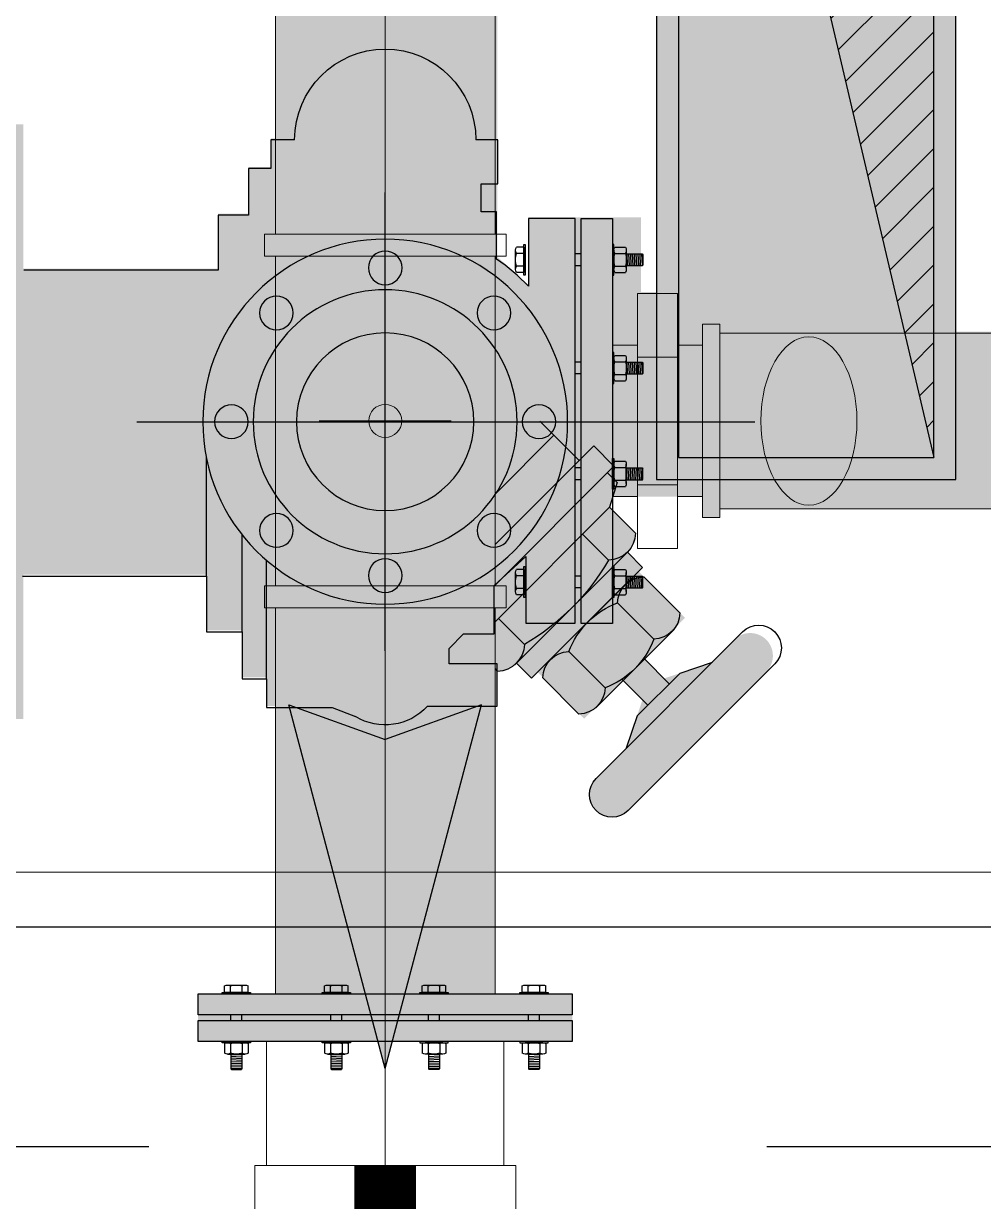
# Model space of a CAD drawing. Header units: metres. Extents: x 42 to 199, y -121 to 268.
# Drawn here: x 97.2825 to 97.4379, y 144.2423 to 144.4329 of the extents above; entities that cross this region are included whole.
import ezdxf
from ezdxf.lldxf.tags import DXFTag

# ---------------------------------------------------------------- set-up
doc = ezdxf.new("R2010")
doc.units = ezdxf.units.M
doc.header["$LTSCALE"] = 0.3
doc.linetypes.add('CENTERX2', pattern=[4, 2.5, -0.5, 0.5, -0.5])
doc.linetypes.add('HIDDEN2', pattern=[0.1875, 0.125, -0.0625])
doc.layers.get('0').update_dxf_attribs({"color": 8})
for name, color, linetype in [('A-ELEVATION 5', 8, 'Continuous'), ('BOLTS', 6, 'Continuous'), ('COND-DR', 1, 'Continuous'), ('ETA TANK PLEANTH', 9, 'HIDDEN2'), ('FPUMP', 1, 'Continuous'), ('SRA-PL-WS-DWS', 90, 'DWS_LINE'), ('VALVES', 31, 'Continuous')]:
    doc.layers.add(name, color=color, linetype=linetype)
for name, color, linetype, lineweight in [('AGI-PHE -DWS-RINGMOND', 151, 'Continuous', 0), ('DA HOUSE ARCH LAYOUT', 8, 'Continuous', 9), ('ETA-FIRE-FHR', 8, 'Continuous', 9), ('ETA-PL-FITTINGS', 140, 'Continuous', 0), ('FITTINGS', 5, 'Continuous', 5)]:
    doc.layers.add(name, color=color, linetype=linetype, lineweight=lineweight)
doc.styles.get("Standard").update_dxf_attribs({"font": 'arial.ttf'})
tags = doc.linetypes.add('DWS_LINE', pattern='A,0.5,-0.2,["DWS",Standard,S=0.1,R=0,X=-0.1,Y=-0.05],-0.3', length=1).pattern_tags.tags
tags[6] = DXFTag(74, 10)

# ---------------------------------------------------------------- blocks, each defined once
blk = doc.blocks.new('DA HOUSE ARCH LAYOUT')
at = {"color": 8}
blk.add_wipeout([(-11.75, 187.36995), (-11.75, 207.62996), (32.72481, 207.62995), (32.72434, 197.17), (20.94, 197.17), (20.94, 187.37)], dxfattribs=at).dxf.layer = 'A-ELEVATION 5'
blk = doc.blocks.new('*U190')
at = {"lineweight": -3}
blk.add_hatch(color=8, dxfattribs=at).paths.add_polyline_path([(0, 0), (117.5, -31.19), (106.31, 0), (117.5, 31.19)])
for p, q in [((0, 0), (117.5, 31.19)), ((117.5, 31.19), (106.31, 0)), ((0, 0), (117.5, -31.19)), ((117.5, -31.19), (106.31, 0))]:
    blk.add_line(p, q, dxfattribs=at)
blk = doc.blocks.new('W~100xS~U')
at = {"color": 8, "lineweight": 13, "ltscale": 75}
for p, q in [((-85, 50), (-85, -50)), ((-75, -50), (-75, 50)), ((75, -50), (75, 50)), ((85, 50), (85, -50)), ((0, -30), (0, 30)), ((-30, 0), (30, 0))]:
    blk.add_line(p, q, dxfattribs=at)
at = {"linetype": 'Continuous', "lineweight": 20, "ltscale": 75}
for p, q in [((75, 50), (-75, 50)), ((-75, -50), (75, -50))]:
    blk.add_line(p, q, dxfattribs=at)
for points in [[(-75, 50), (-75, 55), (-85, 55), (-85, 50)], [(75, 50), (75, 55), (85, 55), (85, 50)], [(-85, -50), (-85, -55), (-75, -55), (-75, -50)], [(85, -50), (85, -55), (75, -55), (75, -50)]]:
    blk.add_lwpolyline(points, dxfattribs=at)
at = {"linetype": 'Continuous', "lineweight": 20, "ltscale": 1000}
blk.add_circle((0, 0), 7.5, dxfattribs=at)
blk = doc.blocks.new('*U185')
at = {"color": 140, "linetype": 'Continuous', "lineweight": 20, "ltscale": 75}
for p, q in [((-414.34, 933.41), (-414.34, 994.21)), ((-295.54, 994.21), (-295.54, 933.41)), ((-414.34, 933.41), (-408.94, 933.41)), ((-300.94, 933.41), (-295.54, 933.41))]:
    blk.add_line(p, q, dxfattribs=at)
at = {"color": 8, "lineweight": 13, "ltscale": 75}
blk.add_line((-408.94, 933.41), (-300.94, 933.41), dxfattribs=at)
at = {"layer": 'BOLTS', "color": 4, "linetype": 'Continuous', "ltscale": 0.3}
for p, q in [((-425.18, 889.55), (-424.98, 889.75)), ((-425.18, 889.55), (-420.24, 889.55)), ((-425.18, 882.76), (-425.18, 889.55)), ((-425.18, 889.18), (-420.24, 889.39)), ((-425.18, 888.4), (-420.24, 888.62)), ((-425.18, 887.63), (-420.24, 887.84)), ((-425.18, 886.86), (-420.24, 887.07)), ((-425.18, 886.08), (-420.24, 886.3)), ((-425.18, 885.31), (-420.24, 885.52)), ((-425.18, 884.53), (-420.24, 884.74)), ((-424.98, 889.75), (-420.44, 889.75)), ((-420.24, 889.55), (-420.44, 889.75)), ((-420.24, 882.76), (-420.24, 889.55)), ((-379.65, 889.55), (-379.45, 889.75)), ((-379.65, 889.55), (-374.71, 889.55)), ((-379.65, 882.76), (-379.65, 889.55)), ((-379.65, 889.18), (-374.71, 889.39)), ((-379.65, 888.4), (-374.71, 888.62)), ((-379.65, 887.63), (-374.71, 887.84)), ((-379.65, 886.86), (-374.71, 887.07)), ((-379.65, 886.08), (-374.71, 886.3)), ((-379.65, 885.31), (-374.71, 885.52)), ((-379.65, 884.53), (-374.71, 884.74)), ((-379.45, 889.75), (-374.91, 889.75)), ((-374.71, 889.55), (-374.91, 889.75)), ((-374.71, 882.76), (-374.71, 889.55)), ((-335.17, 889.55), (-334.97, 889.75)), ((-330.23, 889.55), (-335.17, 889.55)), ((-335.17, 882.76), (-335.17, 889.55)), ((-330.23, 889.18), (-335.17, 889.39)), ((-330.23, 888.4), (-335.17, 888.62)), ((-330.23, 887.63), (-335.17, 887.84)), ((-330.23, 886.86), (-335.17, 887.07)), ((-330.23, 886.08), (-335.17, 886.3)), ((-330.23, 885.31), (-335.17, 885.52)), ((-330.23, 884.53), (-335.17, 884.74)), ((-330.43, 889.75), (-334.97, 889.75)), ((-330.23, 889.55), (-330.43, 889.75)), ((-330.23, 882.76), (-330.23, 889.55)), ((-289.64, 889.55), (-289.44, 889.75)), ((-284.7, 889.55), (-289.64, 889.55)), ((-289.64, 882.76), (-289.64, 889.55)), ((-284.7, 889.18), (-289.64, 889.39)), ((-284.7, 888.4), (-289.64, 888.62)), ((-284.7, 887.63), (-289.64, 887.84)), ((-284.7, 886.86), (-289.64, 887.07)), ((-284.7, 886.08), (-289.64, 886.3)), ((-284.7, 885.31), (-289.64, 885.52)), ((-284.7, 884.53), (-289.64, 884.74)), ((-284.9, 889.75), (-289.44, 889.75)), ((-284.7, 889.55), (-284.9, 889.75)), ((-284.7, 882.76), (-284.7, 889.55)), ((-425.18, 883.76), (-420.24, 883.97)), ((-425.18, 882.98), (-420.24, 883.19)), ((-379.65, 883.76), (-374.71, 883.97)), ((-379.65, 882.98), (-374.71, 883.19)), ((-330.23, 883.76), (-335.17, 883.97)), ((-330.23, 882.98), (-335.17, 883.19)), ((-284.7, 883.76), (-289.64, 883.97)), ((-284.7, 882.98), (-289.64, 883.19))]:
    blk.add_line(p, q, dxfattribs=at)
at = {"layer": 'BOLTS', "color": 4, "linetype": 'Continuous'}
for p, q in [((-426.72, 882.76), (-418.7, 882.76)), ((-381.19, 882.76), (-373.17, 882.76)), ((-328.69, 882.76), (-336.71, 882.76)), ((-283.16, 882.76), (-291.18, 882.76))]:
    blk.add_line(p, q, dxfattribs=at)
for centre, radius, start, end in [((-426.72, 879.96), 2.8, 61.4922, 118.5063), ((-422.71, 872.07), 10.69, 75.5217, 104.4768), ((-418.7, 879.96), 2.8, 61.4922, 118.5063), ((-381.19, 879.96), 2.8, 61.4922, 118.5063), ((-377.18, 872.07), 10.69, 75.5217, 104.4768), ((-373.17, 879.96), 2.8, 61.4922, 118.5063), ((-336.71, 879.96), 2.8, 61.4937, 118.5078), ((-332.7, 872.07), 10.69, 75.5232, 104.4782), ((-328.69, 879.96), 2.8, 61.4937, 118.5078), ((-291.18, 879.96), 2.8, 61.4937, 118.5078), ((-287.17, 872.07), 10.69, 75.5232, 104.4782), ((-283.16, 879.96), 2.8, 61.4937, 118.5078)]:
    blk.add_arc(centre, radius, start, end, dxfattribs=at)
at = {"color": 7, "lineweight": -3}
blk.add_wipeout([(-867.37, 268.53), (-867.37, 271.88), (-882.07, 271.88), (-882.07, 268.53), (-904.72, 268.53), (-909.89, 267.86), (-914.25, 267.03), (-918.54, 265.92), (-922.75, 264.54), (-926.87, 262.9), (-930.87, 261.01), (-934.75, 258.87), (-938.49, 256.49), (-942.07, 253.87), (-945.48, 251.04), (-948.71, 248), (-951.74, 244.77), (-954.56, 241.35), (-957.16, 237.76), (-959.53, 234.01), (-961.65, 230.13), (-963.53, 226.11), (-965.16, 221.99), (-966.52, 217.77), (-967.62, 213.48), (-968.44, 209.12), (-968.99, 204.73), (-969.12, 202.51), (-969.12, 88.74), (-968.99, 86.53), (-968.44, 82.13), (-967.62, 77.78), (-966.52, 73.48), (-965.16, 69.26), (-963.53, 65.14), (-961.65, 61.13), (-959.53, 57.24), (-957.16, 53.49), (-954.56, 49.9), (-951.74, 46.48), (-948.71, 43.25), (-945.48, 40.21), (-942.07, 37.38), (-938.49, 34.77), (-934.75, 32.39), (-930.87, 30.24), (-926.87, 28.35), (-922.75, 26.71), (-918.54, 25.34), (-914.25, 24.23), (-909.89, 23.39), (-905.5, 22.83), (-902.85, 22.66), (-882.07, 22.66), (-882.07, 18.15), (-867.37, 18.15), (-867.37, 21.77), (-656.98, 21.77), (-630.63, 40.14), (-604.78, 40.14), (-545.27, 10.28), (-519.74, 10.28), (-519.74, 75.97), (-431.05, 75.97), (-431.05, 50.94), (-417.12, 50.94), (-417.12, 29.72), (-406.98, 29.72), (-406.98, 16.69), (-396.2, 16.69), (-396.2, 15.54), (-396.05, 12.95), (-395.73, 10.38), (-395.25, 7.83), (-394.62, 5.32), (-393.82, 2.85), (-392.88, 0.43), (-391.78, -1.92), (-390.54, -4.19), (-389.16, -6.39), (-387.64, -8.49), (-386, -10.5), (-384.23, -12.39), (-382.34, -14.17), (-380.35, -15.83), (-378.26, -17.36), (-376.07, -18.76), (-374.94, -19.39), (-374.94, -79.35), (-401.98, -162.32), (-408.04, -160.76), (-425.57, -157.42), (-443.29, -155.18), (-461.11, -154.06), (-478.96, -154.06), (-496.78, -155.18), (-514.49, -157.42), (-532.03, -160.76), (-549.33, -165.2), (-566.31, -170.72), (-582.91, -177.29), (-599.06, -184.89), (-614.71, -193.5), (-629.79, -203.06), (-644.23, -213.56), (-657.99, -224.94), (-671, -237.16), (-683.22, -250.18), (-694.61, -263.93), (-705.1, -278.38), (-714.67, -293.45), (-723.27, -309.1), (-730.87, -325.26), (-737.44, -341.86), (-742.96, -358.84), (-747.4, -376.13), (-750.75, -393.67), (-752.99, -411.38), (-754.11, -429.2), (-754.11, -447.06), (-752.99, -464.88), (-750.75, -482.59), (-747.4, -500.13), (-742.96, -517.42), (-737.44, -534.4), (-730.87, -551), (-723.27, -567.16), (-714.67, -582.81), (-705.1, -597.88), (-694.61, -612.33), (-683.22, -626.08), (-671, -639.1), (-657.99, -651.32), (-644.23, -662.7), (-629.79, -673.2), (-614.71, -682.76), (-599.06, -691.36), (-582.91, -698.97), (-566.31, -705.54), (-549.33, -711.06), (-532.03, -715.5), (-514.49, -718.84), (-496.78, -721.08), (-478.96, -722.2), (-461.11, -722.2), (-443.29, -721.08), (-425.57, -718.84), (-408.04, -715.5), (-390.74, -711.06), (-373.76, -705.54), (-357.16, -698.97), (-341, -691.36), (-325.36, -682.76), (-310.28, -673.2), (-295.84, -662.7), (-282.08, -651.32), (-269.07, -639.1), (-256.84, -626.08), (-245.46, -612.33), (-234.97, -597.88), (-225.4, -582.81), (-216.8, -567.16), (-209.2, -551), (-202.62, -534.4), (-197.11, -517.42), (-192.67, -500.13), (-189.32, -482.59), (-187.08, -464.88), (-185.96, -447.06), (-185.96, -429.2), (-187.08, -411.38), (-189.32, -393.67), (-192.67, -376.13), (-197.11, -358.84), (-202.62, -341.86), (-209.2, -325.26), (-216.8, -309.1), (-225.4, -293.45), (-234.97, -278.38), (-245.46, -263.93), (-256.84, -250.18), (-269.07, -237.16), (-282.08, -224.94), (-295.84, -213.56), (-310.28, -203.06), (-325.36, -193.5), (-341, -184.89), (-357.16, -177.29), (-362.51, -175.17), (-334.94, -90.58), (-334.94, -19.39), (-334.05, -18.91), (-331.86, -17.53), (-329.76, -16.01), (-327.75, -14.36), (-325.86, -12.59), (-324.07, -10.71), (-322.41, -8.72), (-320.88, -6.63), (-319.49, -4.44), (-318.23, -2.17), (-317.12, 0.17), (-316.15, 2.58), (-315.34, 5.04), (-314.69, 7.55), (-314.2, 10.09), (-313.86, 12.67), (-313.69, 15.25), (-313.69, 16.69), (-303.71, 16.69), (-303.71, 36.71), (-311.28, 36.71), (-311.28, 49.56), (-304.22, 49.56), (-304.22, 70.99), (-300.08, 73.66), (-295.56, 77.47), (-292.03, 80.89), (-289.77, 83.33), (-289.77, 52.57), (-238.46, 52.57), (-238.46, 86.6), (-221.88, 86.6), (-221.88, 104.65), (-66.16, 104.65), (-66.16, 100.65), (-58.16, 100.65), (-58.16, 104.65), (-58.16, 110.22), (-46.84, 110.22), (-46.84, 86.6), (-28.65, 86.6), (-28.65, 110.22), (0, 110.22), (0, 179.08), (-28.65, 179.08), (-28.65, 202.69), (-46.84, 202.69), (-46.84, 179.08), (-58.16, 179.08), (-58.16, 184.65), (-58.16, 188.65), (-66.16, 188.65), (-66.16, 184.65), (-95.14, 184.65), (-95.14, 554.02), (-66.16, 554.02), (-66.16, 550.02), (-58.16, 550.02), (-58.16, 554.02), (-58.16, 559.59), (-46.84, 559.59), (-46.84, 535.98), (-28.65, 535.98), (-28.65, 559.59), (0, 559.59), (0, 628.45), (-28.65, 628.45), (-28.65, 652.07), (-46.84, 652.07), (-46.84, 628.45), (-58.16, 628.45), (-58.16, 634.02), (-58.16, 638.02), (-66.16, 638.02), (-66.16, 634.65), (-202.55, 634.65), (-202.55, 638.65), (-210.55, 638.65), (-210.55, 629.08), (-251.31, 629.08), (-252.79, 633.95), (-240.97, 645.77), (-240.91, 648.94), (-242.79, 652.69), (-244.68, 654.42), (-237.81, 661.29), (-239.64, 663.12), (-218.47, 684.29), (-237.01, 702.83), (-227.97, 711.87), (-205.94, 704.37), (-194.51, 692.94), (-194.3, 692.79), (-193.74, 692.46), (-193.16, 692.16), (-192.56, 691.9), (-191.95, 691.68), (-191.33, 691.5), (-190.7, 691.36), (-190.05, 691.26), (-189.41, 691.2), (-188.76, 691.18), (-188.11, 691.2), (-187.46, 691.26), (-186.82, 691.36), (-186.19, 691.5), (-185.57, 691.68), (-184.96, 691.9), (-184.36, 692.16), (-183.78, 692.46), (-183.22, 692.79), (-182.69, 693.15), (-182.17, 693.55), (-181.69, 693.98), (-181.23, 694.44), (-180.8, 694.92), (-180.4, 695.44), (-180.04, 695.97), (-179.7, 696.53), (-179.41, 697.11), (-179.15, 697.71), (-178.93, 698.32), (-178.75, 698.94), (-178.61, 699.57), (-178.51, 700.22), (-178.45, 700.86), (-178.43, 701.51), (-178.45, 702.16), (-178.51, 702.81), (-178.61, 703.45), (-178.75, 704.08), (-178.93, 704.7), (-179.15, 705.31), (-179.41, 705.91), (-179.7, 706.49), (-180.04, 707.05), (-180.77, 708.12), (-244.12, 771.48), (-244.58, 771.94), (-245.07, 772.37), (-245.58, 772.77), (-246.12, 773.13), (-246.68, 773.46), (-247.26, 773.76), (-247.85, 774.02), (-248.46, 774.24), (-249.09, 774.42), (-249.72, 774.56), (-250.36, 774.66), (-251.01, 774.72), (-251.66, 774.74), (-252.31, 774.72), (-252.95, 774.66), (-253.59, 774.56), (-254.23, 774.42), (-254.85, 774.24), (-255.46, 774.02), (-256.06, 773.76), (-256.63, 773.46), (-257.19, 773.13), (-257.73, 772.77), (-258.24, 772.37), (-258.73, 771.94), (-259.19, 771.48), (-259.62, 770.99), (-260.02, 770.48), (-260.38, 769.94), (-260.71, 769.39), (-261.01, 768.81), (-261.26, 768.21), (-261.48, 767.6), (-261.66, 766.98), (-261.81, 766.34), (-261.91, 765.7), (-261.97, 765.06), (-261.99, 764.41), (-261.97, 763.76), (-261.91, 763.11), (-261.81, 762.47), (-261.66, 761.84), (-261.48, 761.22), (-261.26, 760.61), (-261.01, 760.01), (-260.71, 759.43), (-260.38, 758.87), (-259.65, 757.8), (-245.21, 743.36), (-237.78, 721.53), (-246.74, 712.57), (-264.34, 730.16), (-285.65, 708.85), (-288.3, 711.5), (-294.99, 704.81), (-294.99, 704.81), (-297.47, 706.77), (-300.25, 708.09), (-303.91, 708.35), (-303.91, 723.83), (-304.94, 723.83), (-304.94, 855.34), (-269.76, 855.34), (-269.76, 877.04), (-440.12, 877.04), (-440.12, 855.34), (-404.94, 855.34), (-404.94, 724.35), (-409.05, 724.35), (-409.05, 711.39), (-420.12, 711.39), (-420.12, 689.97), (-436.36, 689.97), (-436.36, 664.66), (-519.74, 664.66), (-519.74, 730.34), (-545.27, 730.34), (-604.78, 700.48), (-632.37, 700.48), (-656.98, 717.63), (-867.37, 717.63), (-867.37, 721.26), (-882.07, 721.26), (-882.07, 717.9), (-903.95, 717.9), (-905.5, 717.8), (-909.89, 717.24), (-914.25, 716.4), (-918.54, 715.29), (-922.75, 713.91), (-926.87, 712.28), (-930.87, 710.38), (-934.75, 708.24), (-938.49, 705.86), (-942.07, 703.25), (-945.48, 700.42), (-948.71, 697.38), (-951.74, 694.14), (-954.56, 690.72), (-957.16, 687.13), (-959.53, 683.39), (-961.65, 679.5), (-963.53, 675.49), (-965.16, 671.36), (-966.52, 667.15), (-967.62, 662.85), (-968.44, 658.5), (-968.99, 654.1), (-969.12, 651.89), (-969.12, 538.11), (-968.99, 535.9), (-968.44, 531.5), (-967.62, 527.15), (-966.52, 522.85), (-965.16, 518.64), (-963.53, 514.51), (-961.65, 510.5), (-959.53, 506.61), (-957.16, 502.87), (-954.56, 499.28), (-951.74, 495.86), (-948.71, 492.62), (-945.48, 489.58), (-942.07, 486.75), (-938.49, 484.14), (-934.75, 481.76), (-930.87, 479.62), (-926.87, 477.72), (-922.75, 476.09), (-918.54, 474.71), (-914.25, 473.6), (-909.89, 472.76), (-905.5, 472.2), (-903.13, 472.05), (-882.07, 472.05), (-882.07, 467.52), (-867.37, 467.52), (-867.37, 471.15), (-656.98, 471.15), (-630.63, 489.52), (-604.78, 489.52), (-545.27, 459.66), (-519.74, 459.66), (-519.74, 525.34), (-431.05, 525.34), (-431.05, 500.32), (-417.12, 500.32), (-417.12, 479.1), (-406.98, 479.1), (-406.98, 466.07), (-303.91, 466.07), (-303.91, 519.95), (-289.77, 532.7), (-289.77, 501.95), (-238.46, 501.95), (-238.46, 535.98), (-231.36, 535.98), (-231.36, 309.35), (-244.35, 322.34), (-244.81, 322.8), (-245.3, 323.23), (-245.81, 323.62), (-246.35, 323.99), (-246.91, 324.32), (-247.49, 324.61), (-248.08, 324.87), (-248.69, 325.09), (-249.32, 325.27), (-249.95, 325.41), (-250.59, 325.52), (-251.24, 325.58), (-251.89, 325.6), (-252.54, 325.58), (-253.18, 325.52), (-253.82, 325.41), (-254.46, 325.27), (-255.08, 325.09), (-255.69, 324.87), (-256.29, 324.61), (-256.86, 324.32), (-257.42, 323.99), (-257.96, 323.62), (-258.47, 323.23), (-258.96, 322.8), (-259.42, 322.34), (-259.85, 321.85), (-260.25, 321.34), (-260.61, 320.8), (-260.94, 320.24), (-261.24, 319.66), (-261.49, 319.07), (-261.71, 318.46), (-261.89, 317.83), (-262.04, 317.2), (-262.14, 316.56), (-262.2, 315.91), (-262.22, 315.26), (-262.2, 314.62), (-262.14, 313.97), (-262.04, 313.33), (-261.89, 312.69), (-261.71, 312.07), (-261.49, 311.46), (-261.24, 310.87), (-260.94, 310.29), (-260.61, 309.73), (-260.25, 309.19), (-259.85, 308.68), (-259.42, 308.19), (-258.96, 307.73), (-245.21, 293.98), (-240.18, 279.22), (-235.31, 274.35), (-246.61, 263.06), (-264.34, 280.79), (-285.65, 259.48), (-288.3, 262.13), (-294.99, 255.44), (-294.99, 255.44), (-297.47, 257.39), (-300.25, 258.72), (-303.91, 258.98), (-303.91, 466.07), (-404.94, 466.07), (-404.94, 274.98), (-409.05, 274.98), (-409.05, 262.02), (-420.12, 262.02), (-420.12, 240.6), (-436.36, 240.6), (-436.36, 215.28), (-519.74, 215.28), (-519.74, 280.97), (-545.27, 280.97), (-604.78, 251.11), (-632.37, 251.11), (-656.98, 268.26), (-867.37, 268.26)], dxfattribs=at)
at = {"lineweight": -3}
blk.add_hatch(color=256, dxfattribs=at).paths.add_polyline_path([(-867.37, 271.88), (-882.07, 271.88), (-882.07, 268.53), (-904.72, 268.53), (-909.89, 267.86), (-914.25, 267.03), (-918.54, 265.92), (-922.75, 264.54), (-926.87, 262.9), (-930.87, 261.01), (-934.75, 258.87), (-938.49, 256.49), (-942.07, 253.87), (-945.48, 251.04), (-948.71, 248), (-951.74, 244.77), (-954.56, 241.35), (-957.16, 237.76), (-959.53, 234.01), (-961.65, 230.13), (-963.53, 226.11), (-965.16, 221.99), (-966.52, 217.77), (-967.62, 213.48), (-968.44, 209.12), (-968.99, 204.73), (-969.12, 202.51), (-969.12, 88.74), (-968.99, 86.53), (-968.44, 82.13), (-967.62, 77.78), (-966.52, 73.48), (-965.16, 69.26), (-963.53, 65.14), (-961.65, 61.13), (-959.53, 57.24), (-957.16, 53.49), (-954.56, 49.9), (-951.74, 46.48), (-948.71, 43.25), (-945.48, 40.21), (-942.07, 37.38), (-938.49, 34.77), (-934.75, 32.39), (-930.87, 30.24), (-926.87, 28.35), (-922.75, 26.71), (-918.54, 25.34), (-914.25, 24.23), (-909.89, 23.39), (-905.5, 22.83), (-902.85, 22.66), (-882.07, 22.66), (-882.07, 18.15), (-867.37, 18.15), (-867.37, 21.77), (-656.98, 21.77), (-630.63, 40.14), (-604.78, 40.14), (-545.27, 10.28), (-519.74, 10.28), (-519.74, 75.97), (-431.05, 75.97), (-431.05, 50.94), (-417.12, 50.94), (-417.12, 29.72), (-406.98, 29.72), (-406.98, 16.69), (-396.2, 16.69), (-396.2, 15.54), (-396.05, 12.95), (-395.73, 10.38), (-395.25, 7.83), (-394.62, 5.32), (-393.82, 2.85), (-392.88, 0.43), (-391.78, -1.92), (-390.54, -4.19), (-389.16, -6.39), (-387.64, -8.49), (-386, -10.5), (-384.23, -12.39), (-382.34, -14.17), (-380.35, -15.83), (-378.26, -17.36), (-376.07, -18.76), (-374.94, -19.39), (-374.94, -79.35), (-401.98, -162.32), (-408.04, -160.76), (-425.57, -157.42), (-443.29, -155.18), (-461.11, -154.06), (-478.96, -154.06), (-496.78, -155.18), (-514.49, -157.42), (-532.03, -160.76), (-549.33, -165.2), (-566.31, -170.72), (-582.91, -177.29), (-599.06, -184.89), (-614.71, -193.5), (-629.79, -203.06), (-644.23, -213.56), (-657.99, -224.94), (-671, -237.16), (-683.22, -250.18), (-694.61, -263.93), (-705.1, -278.38), (-714.67, -293.45), (-723.27, -309.1), (-730.87, -325.26), (-737.44, -341.86), (-742.96, -358.84), (-747.4, -376.13), (-750.75, -393.67), (-752.99, -411.38), (-754.11, -429.2), (-754.11, -447.06), (-752.99, -464.88), (-750.75, -482.59), (-747.4, -500.13), (-742.96, -517.42), (-737.44, -534.4), (-730.87, -551), (-723.27, -567.16), (-714.67, -582.81), (-705.1, -597.88), (-694.61, -612.33), (-683.22, -626.08), (-671, -639.1), (-657.99, -651.32), (-644.23, -662.7), (-629.79, -673.2), (-614.71, -682.76), (-599.06, -691.36), (-582.91, -698.97), (-566.31, -705.54), (-549.33, -711.06), (-532.03, -715.5), (-514.49, -718.84), (-496.78, -721.08), (-478.96, -722.2), (-461.11, -722.2), (-443.29, -721.08), (-425.57, -718.84), (-408.04, -715.5), (-390.74, -711.06), (-373.76, -705.54), (-357.16, -698.97), (-341, -691.36), (-325.36, -682.76), (-310.28, -673.2), (-295.84, -662.7), (-282.08, -651.32), (-269.07, -639.1), (-256.84, -626.08), (-245.46, -612.33), (-234.97, -597.88), (-225.4, -582.81), (-216.8, -567.16), (-209.2, -551), (-202.62, -534.4), (-197.11, -517.42), (-192.67, -500.13), (-189.32, -482.59), (-187.08, -464.88), (-185.96, -447.06), (-185.96, -429.2), (-187.08, -411.38), (-189.32, -393.67), (-192.67, -376.13), (-197.11, -358.84), (-202.62, -341.86), (-209.2, -325.26), (-216.8, -309.1), (-225.4, -293.45), (-234.97, -278.38), (-245.46, -263.93), (-256.84, -250.18), (-269.07, -237.16), (-282.08, -224.94), (-295.84, -213.56), (-310.28, -203.06), (-325.36, -193.5), (-341, -184.89), (-357.16, -177.29), (-362.51, -175.17), (-334.94, -90.58), (-334.94, -19.39), (-334.05, -18.91), (-331.86, -17.53), (-329.76, -16.01), (-327.75, -14.36), (-325.86, -12.59), (-324.07, -10.71), (-322.41, -8.72), (-320.88, -6.63), (-319.49, -4.44), (-318.23, -2.17), (-317.12, 0.17), (-316.15, 2.58), (-315.34, 5.04), (-314.69, 7.55), (-314.2, 10.09), (-313.86, 12.67), (-313.69, 15.25), (-313.69, 16.69), (-303.71, 16.69), (-303.71, 36.71), (-311.28, 36.71), (-311.28, 49.56), (-304.22, 49.56), (-304.22, 70.99), (-300.08, 73.66), (-295.56, 77.47), (-292.03, 80.89), (-289.77, 83.33), (-289.77, 52.57), (-238.46, 52.57), (-238.46, 86.6), (-221.88, 86.6), (-221.88, 104.65), (-66.16, 104.65), (-66.16, 100.65), (-58.16, 100.65), (-58.16, 104.65), (-58.16, 110.22), (-46.84, 110.22), (-46.84, 86.6), (-28.65, 86.6), (-28.65, 110.22), (0, 110.22), (0, 179.08), (-28.65, 179.08), (-28.65, 202.69), (-46.84, 202.69), (-46.84, 179.08), (-58.16, 179.08), (-58.16, 184.65), (-58.16, 188.65), (-66.16, 188.65), (-66.16, 184.65), (-95.14, 184.65), (-95.14, 554.02), (-66.16, 554.02), (-66.16, 550.02), (-58.16, 550.02), (-58.16, 554.02), (-58.16, 559.59), (-46.84, 559.59), (-46.84, 535.98), (-28.65, 535.98), (-28.65, 559.59), (0, 559.59), (0, 628.45), (-28.65, 628.45), (-28.65, 652.07), (-46.84, 652.07), (-46.84, 628.45), (-58.16, 628.45), (-58.16, 634.02), (-58.16, 638.02), (-66.16, 638.02), (-66.16, 634.65), (-202.55, 634.65), (-202.55, 638.65), (-210.55, 638.65), (-210.55, 629.08), (-251.31, 629.08), (-252.79, 633.95), (-240.97, 645.77), (-240.91, 648.94), (-242.79, 652.69), (-244.68, 654.42), (-237.81, 661.29), (-239.64, 663.12), (-218.47, 684.29), (-237.01, 702.83), (-227.97, 711.87), (-205.94, 704.37), (-194.51, 692.94), (-194.3, 692.79), (-193.74, 692.46), (-193.16, 692.16), (-192.56, 691.9), (-191.95, 691.68), (-191.33, 691.5), (-190.7, 691.36), (-190.05, 691.26), (-189.41, 691.2), (-188.76, 691.18), (-188.11, 691.2), (-187.46, 691.26), (-186.82, 691.36), (-186.19, 691.5), (-185.57, 691.68), (-184.96, 691.9), (-184.36, 692.16), (-183.78, 692.46), (-183.22, 692.79), (-182.69, 693.15), (-182.17, 693.55), (-181.69, 693.98), (-181.23, 694.44), (-180.8, 694.92), (-180.4, 695.44), (-180.04, 695.97), (-179.7, 696.53), (-179.41, 697.11), (-179.15, 697.71), (-178.93, 698.32), (-178.75, 698.94), (-178.61, 699.57), (-178.51, 700.22), (-178.45, 700.86), (-178.43, 701.51), (-178.45, 702.16), (-178.51, 702.81), (-178.61, 703.45), (-178.75, 704.08), (-178.93, 704.7), (-179.15, 705.31), (-179.41, 705.91), (-179.7, 706.49), (-180.04, 707.05), (-180.77, 708.12), (-244.12, 771.48), (-244.58, 771.94), (-245.07, 772.37), (-245.58, 772.77), (-246.12, 773.13), (-246.68, 773.46), (-247.26, 773.76), (-247.85, 774.02), (-248.46, 774.24), (-249.09, 774.42), (-249.72, 774.56), (-250.36, 774.66), (-251.01, 774.72), (-251.66, 774.74), (-252.31, 774.72), (-252.95, 774.66), (-253.59, 774.56), (-254.23, 774.42), (-254.85, 774.24), (-255.46, 774.02), (-256.06, 773.76), (-256.63, 773.46), (-257.19, 773.13), (-257.73, 772.77), (-258.24, 772.37), (-258.73, 771.94), (-259.19, 771.48), (-259.62, 770.99), (-260.02, 770.48), (-260.38, 769.94), (-260.71, 769.39), (-261.01, 768.81), (-261.26, 768.21), (-261.48, 767.6), (-261.66, 766.98), (-261.81, 766.34), (-261.91, 765.7), (-261.97, 765.06), (-261.99, 764.41), (-261.97, 763.76), (-261.91, 763.11), (-261.81, 762.47), (-261.66, 761.84), (-261.48, 761.22), (-261.26, 760.61), (-261.01, 760.01), (-260.71, 759.43), (-260.38, 758.87), (-259.65, 757.8), (-245.21, 743.36), (-237.78, 721.53), (-246.74, 712.57), (-264.34, 730.16), (-285.65, 708.85), (-288.3, 711.5), (-294.99, 704.81), (-297.47, 706.77), (-300.25, 708.09), (-303.91, 708.35), (-303.91, 723.83), (-304.94, 723.83), (-304.94, 855.34), (-269.76, 855.34), (-269.76, 877.04), (-440.12, 877.04), (-440.12, 855.34), (-404.94, 855.34), (-404.94, 724.35), (-409.05, 724.35), (-409.05, 711.39), (-420.12, 711.39), (-420.12, 689.97), (-436.36, 689.97), (-436.36, 664.66), (-519.74, 664.66), (-519.74, 730.34), (-545.27, 730.34), (-604.78, 700.48), (-632.37, 700.48), (-656.98, 717.63), (-867.37, 717.63), (-867.37, 721.26), (-882.07, 721.26), (-882.07, 717.9), (-903.95, 717.9), (-905.5, 717.8), (-909.89, 717.24), (-914.25, 716.4), (-918.54, 715.29), (-922.75, 713.91), (-926.87, 712.28), (-930.87, 710.38), (-934.75, 708.24), (-938.49, 705.86), (-942.07, 703.25), (-945.48, 700.42), (-948.71, 697.38), (-951.74, 694.14), (-954.56, 690.72), (-957.16, 687.13), (-959.53, 683.39), (-961.65, 679.5), (-963.53, 675.49), (-965.16, 671.36), (-966.52, 667.15), (-967.62, 662.85), (-968.44, 658.5), (-968.99, 654.1), (-969.12, 651.89), (-969.12, 538.11), (-968.99, 535.9), (-968.44, 531.5), (-967.62, 527.15), (-966.52, 522.85), (-965.16, 518.64), (-963.53, 514.51), (-961.65, 510.5), (-959.53, 506.61), (-957.16, 502.87), (-954.56, 499.28), (-951.74, 495.86), (-948.71, 492.62), (-945.48, 489.58), (-942.07, 486.75), (-938.49, 484.14), (-934.75, 481.76), (-930.87, 479.62), (-926.87, 477.72), (-922.75, 476.09), (-918.54, 474.71), (-914.25, 473.6), (-909.89, 472.76), (-905.5, 472.2), (-903.13, 472.05), (-882.07, 472.05), (-882.07, 467.52), (-867.37, 467.52), (-867.37, 471.15), (-656.98, 471.15), (-630.63, 489.52), (-604.78, 489.52), (-545.27, 459.66), (-519.74, 459.66), (-519.74, 525.34), (-431.05, 525.34), (-431.05, 500.32), (-417.12, 500.32), (-417.12, 479.1), (-406.98, 479.1), (-406.98, 466.07), (-303.91, 466.07), (-303.91, 519.95), (-289.77, 532.7), (-289.77, 501.95), (-238.46, 501.95), (-238.46, 535.98), (-231.36, 535.98), (-231.36, 309.35), (-244.35, 322.34), (-244.81, 322.8), (-245.3, 323.23), (-245.81, 323.62), (-246.35, 323.99), (-246.91, 324.32), (-247.49, 324.61), (-248.08, 324.87), (-248.69, 325.09), (-249.32, 325.27), (-249.95, 325.41), (-250.59, 325.52), (-251.24, 325.58), (-251.89, 325.6), (-252.54, 325.58), (-253.18, 325.52), (-253.82, 325.41), (-254.46, 325.27), (-255.08, 325.09), (-255.69, 324.87), (-256.29, 324.61), (-256.86, 324.32), (-257.42, 323.99), (-257.96, 323.62), (-258.47, 323.23), (-258.96, 322.8), (-259.42, 322.34), (-259.85, 321.85), (-260.25, 321.34), (-260.61, 320.8), (-260.94, 320.24), (-261.24, 319.66), (-261.49, 319.07), (-261.71, 318.46), (-261.89, 317.83), (-262.04, 317.2), (-262.14, 316.56), (-262.2, 315.91), (-262.22, 315.26), (-262.2, 314.62), (-262.14, 313.97), (-262.04, 313.33), (-261.89, 312.69), (-261.71, 312.07), (-261.49, 311.46), (-261.24, 310.87), (-260.94, 310.29), (-260.61, 309.73), (-260.25, 309.19), (-259.85, 308.68), (-259.42, 308.19), (-258.96, 307.73), (-245.21, 293.98), (-240.18, 279.22), (-235.31, 274.35), (-246.61, 263.06), (-264.34, 280.79), (-285.65, 259.48), (-288.3, 262.13), (-294.99, 255.44), (-297.47, 257.39), (-300.25, 258.72), (-303.91, 258.98), (-303.91, 466.07), (-404.94, 466.07), (-404.94, 274.98), (-409.05, 274.98), (-409.05, 262.02), (-420.12, 262.02), (-420.12, 240.6), (-436.36, 240.6), (-436.36, 215.28), (-519.74, 215.28), (-519.74, 280.97), (-545.27, 280.97), (-604.78, 251.11), (-632.37, 251.11), (-656.98, 268.26), (-867.37, 268.26), (-867.37, 268.53)])
at = {"layer": 'FPUMP'}
h = blk.add_hatch(dxfattribs=at)
h.set_pattern_fill('ANSI31', color=8, scale=100, angle=90, style=0)
h.set_pattern_definition([(135, (-136603.637, 42011.975), (-8.8388348, -8.8388348), [])])
h.paths.add_polyline_path([(-105.14, 611.27), (-221.36, 116.94), (-105.14, 116.94)])
at = {"color": 140, "linetype": 'Continuous', "lineweight": 20, "ltscale": 75}
for p, q in [((-408.94, 877.04), (-408.94, 933.41)), ((-300.94, 877.03), (-300.94, 933.41))]:
    blk.add_line(p, q, dxfattribs=at)
at = {"color": 9, "linetype": 'CENTERX2', "lineweight": 13, "ltscale": 0.005}
for p, q in [((-354.94, 933.41), (-354.94, 679.65)), ((-354.94, 509.65), (-354.94, 230))]:
    blk.add_line(p, q, dxfattribs=at)
at = {"color": 7, "elevation": 0.05}
for points in [[(-520.03, 665.28), (-436.36, 665.28), (-436.36, 690.6), (-420.12, 690.6), (-420.12, 712.02), (-409.05, 712.02), (-409.05, 724.98), (-379.08, 724.98), (-368.42, 729.19)], [(-396.2, 466.69), (-406.98, 466.69), (-406.98, 479.72), (-417.12, 479.72), (-417.12, 500.94), (-431.05, 500.94), (-431.05, 525.97), (-519.45, 525.97)]]:
    blk.add_lwpolyline(points, dxfattribs=at)
blk.add_lwpolyline([(-335.73, 724.46), (-303.91, 724.46), (-303.91, 705.18), (-325.83, 705.18), (-325.83, 698.21), (-319.32, 691.48), (-305.37, 691.48), (-305.37, 669.55), (-290.94, 656.32), (-290.94, 686.72), (-268.45, 686.72), (-268.45, 502.57), (-289.77, 502.57), (-289.77, 533.33, -0.053078), (-304.22, 520.99), (-304.22, 499.56), (-311.28, 499.56), (-311.28, 486.71), (-303.71, 486.71), (-303.71, 466.69), (-313.69, 466.69)], format="xyb", dxfattribs=at)
at = {"color": 8, "elevation": 0.05}
for points in [[(-409.05, 712.02), (-409.05, 658.01)], [(-420.12, 690.6), (-420.12, 646.48)], [(-436.36, 665.28), (-436.36, 611.41)]]:
    blk.add_lwpolyline(points, dxfattribs=at)
at = {"color": 7}
blk.add_lwpolyline([(-231.36, 621.27), (-95.14, 621.27), (-95.14, 106.94), (-231.36, 106.94)], close=True, dxfattribs=at)
at = {"color": 8}
blk.add_lwpolyline([(-221.36, 611.27), (-105.14, 611.27), (-105.14, 116.94), (-221.36, 116.94)], close=True, dxfattribs=at)
for centre, radius in [((-354.94, 595), 83.05), ((-354.94, 665.01), 7.66), ((-354.94, 595), 60.06), ((-404.45, 644.5), 7.66), ((-305.44, 644.5), 7.66), ((-354.94, 595), 40.41), ((-424.95, 595), 7.66), ((-284.93, 595), 7.66), ((-404.45, 545.5), 7.66), ((-305.44, 545.5), 7.66), ((-354.94, 524.99), 7.66)]:
    blk.add_circle(centre, radius, dxfattribs=at)
at = {"color": 7}
for centre, radius, start, end in [((-354.94, 707.04), 25.93, 42.1999, 121.3367), ((-354.94, 466.69), 41.25, 180, 0)]:
    blk.add_arc(centre, radius, start, end, dxfattribs=at)
at = {"layer": 'BOLTS', "color": 4, "linetype": 'Continuous'}
for p, q in [((-428.06, 877.94), (-428.06, 882.42)), ((-425.38, 877.94), (-425.38, 882.42)), ((-420.04, 877.94), (-420.04, 882.42)), ((-417.37, 877.94), (-417.37, 882.42)), ((-382.53, 877.94), (-382.53, 882.42)), ((-379.85, 877.94), (-379.85, 882.42)), ((-374.51, 877.94), (-374.51, 882.42)), ((-371.83, 877.94), (-371.83, 882.42)), ((-338.05, 877.94), (-338.05, 882.42)), ((-335.37, 877.94), (-335.37, 882.42)), ((-330.03, 877.94), (-330.03, 882.42)), ((-327.35, 877.94), (-327.35, 882.42)), ((-292.51, 877.94), (-292.51, 882.42)), ((-289.84, 877.94), (-289.84, 882.42)), ((-284.5, 877.94), (-284.5, 882.42)), ((-281.82, 877.94), (-281.82, 882.42)), ((-426.72, 877.6), (-418.7, 877.6)), ((-381.19, 877.6), (-373.17, 877.6)), ((-328.69, 877.6), (-336.71, 877.6)), ((-283.16, 877.6), (-291.18, 877.6)), ((-428.06, 854.78), (-428.06, 851.69)), ((-417.37, 854.78), (-428.06, 854.78)), ((-425.39, 854.78), (-425.39, 851.69)), ((-420.04, 854.78), (-420.04, 851.69)), ((-417.37, 854.78), (-417.37, 851.69)), ((-382.53, 854.78), (-382.53, 851.69)), ((-371.84, 854.78), (-382.53, 854.78)), ((-379.86, 854.78), (-379.86, 851.69)), ((-374.51, 854.78), (-374.51, 851.69)), ((-371.84, 854.78), (-371.84, 851.69)), ((-338.05, 854.78), (-338.05, 851.69)), ((-327.36, 854.78), (-338.05, 854.78)), ((-335.38, 854.78), (-335.38, 851.69)), ((-330.03, 854.78), (-330.03, 851.69)), ((-327.36, 854.78), (-327.36, 851.69)), ((-292.52, 854.78), (-292.52, 851.69)), ((-281.83, 854.78), (-292.52, 854.78)), ((-289.85, 854.78), (-289.85, 851.69)), ((-284.5, 854.78), (-284.5, 851.69)), ((-281.83, 854.78), (-281.83, 851.69)), ((-426.73, 851.35), (-418.71, 851.35)), ((-381.2, 851.35), (-373.18, 851.35)), ((-336.71, 851.35), (-328.7, 851.35)), ((-291.18, 851.35), (-283.17, 851.35)), ((-295.58, 672.33), (-295.58, 663.65)), ((-291.87, 673.78), (-295.22, 673.78)), ((-291.87, 670.88), (-295.22, 670.88)), ((-291.87, 662.21), (-291.87, 673.78)), ((-250.77, 672.32), (-250.77, 663.65)), ((-250.4, 673.77), (-245.56, 673.77)), ((-250.4, 670.88), (-245.56, 670.88)), ((-245.19, 672.32), (-245.19, 663.65)), ((-291.87, 665.1), (-295.22, 665.1)), ((-250.4, 665.09), (-245.56, 665.09)), ((-291.87, 662.21), (-295.22, 662.21)), ((-250.4, 662.2), (-245.56, 662.2)), ((-250.77, 623.05), (-250.77, 614.38)), ((-250.4, 624.5), (-245.56, 624.5)), ((-245.19, 623.05), (-245.19, 614.38)), ((-250.4, 621.61), (-245.56, 621.61)), ((-250.4, 615.82), (-245.56, 615.82)), ((-250.4, 612.93), (-245.56, 612.93)), ((-250.77, 566.24), (-250.77, 574.92)), ((-250.4, 576.37), (-245.56, 576.37)), ((-245.19, 566.24), (-245.19, 574.92)), ((-250.4, 573.47), (-245.56, 573.47)), ((-250.4, 567.69), (-245.56, 567.69)), ((-250.4, 564.8), (-245.56, 564.8)), ((-295.58, 525.66), (-295.58, 516.98)), ((-291.87, 527.1), (-295.22, 527.1)), ((-291.87, 515.53), (-291.87, 527.1)), ((-250.77, 516.97), (-250.77, 525.65)), ((-250.4, 527.1), (-245.56, 527.1)), ((-245.19, 516.97), (-245.19, 525.65)), ((-291.87, 524.21), (-295.22, 524.21)), ((-250.4, 524.2), (-245.56, 524.2)), ((-291.87, 518.43), (-295.22, 518.43)), ((-291.87, 515.53), (-295.22, 515.53)), ((-250.4, 518.42), (-245.56, 518.42)), ((-250.4, 515.53), (-245.56, 515.53))]:
    blk.add_line(p, q, dxfattribs=at)
at = {"layer": 'BOLTS', "color": 4, "linetype": 'Continuous', "ltscale": 0.3}
for p, q in [((-425.19, 867.43), (-425.19, 864.96)), ((-420.25, 867.43), (-420.25, 864.96)), ((-379.66, 867.43), (-379.66, 864.96)), ((-374.72, 867.43), (-374.72, 864.96)), ((-335.17, 867.43), (-335.17, 864.96)), ((-330.24, 867.43), (-330.24, 864.96)), ((-289.64, 867.43), (-289.64, 864.96)), ((-284.71, 867.43), (-284.71, 864.96)), ((-265.78, 670.66), (-268.45, 670.66)), ((-245.19, 670.66), (-237.84, 670.66)), ((-244.95, 670.66), (-244.72, 665.31)), ((-244.11, 670.66), (-243.88, 665.31)), ((-243.28, 670.66), (-243.05, 665.31)), ((-242.43, 670.66), (-242.2, 665.31)), ((-241.59, 670.66), (-241.36, 665.31)), ((-240.76, 670.66), (-240.53, 665.31)), ((-239.92, 670.66), (-239.69, 665.31)), ((-239.08, 670.66), (-238.85, 665.31)), ((-238.25, 670.66), (-238.02, 665.31)), ((-237.84, 670.66), (-237.84, 665.31)), ((-237.84, 670.66), (-237.62, 670.44)), ((-237.62, 670.44), (-237.62, 665.53)), ((-265.78, 665.32), (-268.45, 665.32)), ((-245.19, 665.31), (-237.84, 665.31)), ((-237.84, 665.31), (-237.62, 665.53)), ((-265.78, 621.39), (-268.45, 621.39)), ((-245.19, 621.39), (-237.84, 621.39)), ((-244.95, 621.39), (-244.72, 616.04)), ((-244.11, 621.39), (-243.88, 616.04)), ((-243.28, 621.39), (-243.05, 616.04)), ((-242.43, 621.39), (-242.2, 616.04)), ((-241.59, 621.39), (-241.36, 616.04)), ((-240.76, 621.39), (-240.53, 616.04)), ((-239.92, 621.39), (-239.69, 616.04)), ((-239.08, 621.39), (-238.85, 616.04)), ((-238.25, 621.39), (-238.02, 616.04)), ((-237.84, 621.39), (-237.84, 616.04)), ((-237.84, 621.39), (-237.62, 621.17)), ((-237.62, 621.17), (-237.62, 616.26)), ((-265.78, 616.05), (-268.45, 616.05)), ((-245.19, 616.04), (-237.84, 616.04)), ((-237.84, 616.04), (-237.62, 616.26)), ((-265.78, 573.26), (-268.45, 573.26)), ((-245.19, 573.25), (-237.84, 573.25)), ((-244.95, 567.91), (-244.72, 573.25)), ((-244.11, 567.91), (-243.88, 573.25)), ((-243.28, 567.91), (-243.05, 573.25)), ((-242.43, 567.91), (-242.2, 573.25)), ((-241.59, 567.91), (-241.36, 573.25)), ((-240.76, 567.91), (-240.53, 573.25)), ((-239.92, 567.91), (-239.69, 573.25)), ((-239.08, 567.91), (-238.85, 573.25)), ((-238.25, 567.91), (-238.02, 573.25)), ((-237.84, 567.91), (-237.84, 573.25)), ((-237.84, 573.25), (-237.62, 573.04)), ((-237.62, 568.13), (-237.62, 573.04)), ((-265.78, 567.92), (-268.45, 567.92)), ((-245.19, 567.91), (-237.84, 567.91)), ((-237.84, 567.91), (-237.62, 568.13)), ((-265.78, 523.99), (-268.45, 523.99)), ((-245.19, 523.98), (-237.84, 523.98)), ((-244.95, 518.64), (-244.72, 523.98)), ((-244.11, 518.64), (-243.88, 523.98)), ((-243.28, 518.64), (-243.05, 523.98)), ((-242.43, 518.64), (-242.2, 523.98)), ((-241.59, 518.64), (-241.36, 523.98)), ((-240.76, 518.64), (-240.53, 523.98)), ((-239.92, 518.64), (-239.69, 523.98)), ((-239.08, 518.64), (-238.85, 523.98)), ((-238.25, 518.64), (-238.02, 523.98)), ((-237.84, 518.64), (-237.84, 523.98)), ((-237.84, 523.98), (-237.62, 523.77)), ((-237.62, 518.86), (-237.62, 523.77)), ((-265.78, 518.65), (-268.45, 518.65)), ((-245.19, 518.64), (-237.84, 518.64)), ((-237.84, 518.64), (-237.62, 518.86))]:
    blk.add_line(p, q, dxfattribs=at)
at = {"layer": 'BOLTS', "color": 9, "linetype": 'CENTERX2', "ltscale": 0.005}
blk.add_line((-1030.47, 595), (-177.95, 595), dxfattribs=at)
at = {"layer": 'BOLTS', "color": 4, "linetype": 'Continuous'}
for points, elevation in [([(-416.21, 877.03), (-416.21, 877.6), (-429.21, 877.6), (-429.21, 877.03)], 0.04), ([(-370.68, 877.03), (-370.68, 877.6), (-383.68, 877.6), (-383.68, 877.03)], 0.04), ([(-339.2, 877.03), (-339.2, 877.6), (-326.2, 877.6), (-326.2, 877.03)], 0.04), ([(-293.67, 877.03), (-293.67, 877.6), (-280.67, 877.6), (-280.67, 877.03)], 0.04), ([(-416.22, 854.78), (-416.22, 855.36), (-429.22, 855.35), (-429.22, 854.78)], 0.04), ([(-370.69, 854.78), (-370.69, 855.35), (-383.69, 855.35), (-383.69, 854.78)], 0.04), ([(-326.21, 854.78), (-326.21, 855.35), (-339.21, 855.35), (-339.21, 854.78)], 0.04), ([(-280.68, 854.78), (-280.68, 855.36), (-293.67, 855.35), (-293.67, 854.78)], 0.04), ([(-291.87, 660.96), (-291.25, 660.96), (-291.25, 675.02), (-291.87, 675.02)], 0.05), ([(-251.39, 660.95), (-250.77, 660.95), (-250.77, 675.02), (-251.39, 675.02)], 0.05), ([(-251.39, 611.68), (-250.77, 611.68), (-250.77, 625.75), (-251.39, 625.75)], 0.05), ([(-251.39, 577.62), (-250.77, 577.62), (-250.77, 563.55), (-251.39, 563.55)], 0.05), ([(-291.87, 514.28), (-291.25, 514.28), (-291.25, 528.35), (-291.87, 528.35)], 0.05), ([(-251.39, 528.35), (-250.77, 528.35), (-250.77, 514.28), (-251.39, 514.28)], 0.05)]:
    blk.add_lwpolyline(points, close=True, dxfattribs=dict(at, elevation=elevation))
at = {"layer": 'BOLTS', "color": 9, "linetype": 'CENTERX2', "ltscale": 0.005, "elevation": 0.05}
blk.add_lwpolyline([(-354.94, 699.3), (-354.94, 490.7)], dxfattribs=at)
at = {"layer": 'BOLTS', "color": 4, "linetype": 'Continuous'}
for centre, radius, start, end in [((-426.72, 880.4), 2.8, 241.4922, 298.5063), ((-422.71, 888.3), 10.69, 255.5217, 284.4768), ((-418.7, 880.4), 2.8, 241.4922, 298.5063), ((-381.19, 880.4), 2.8, 241.4922, 298.5063), ((-377.18, 888.3), 10.69, 255.5217, 284.4768), ((-373.17, 880.4), 2.8, 241.4922, 298.5063), ((-336.71, 880.4), 2.8, 241.4937, 298.5078), ((-332.7, 888.3), 10.69, 255.5232, 284.4782), ((-328.69, 880.4), 2.8, 241.4937, 298.5078), ((-291.18, 880.4), 2.8, 241.4937, 298.5078), ((-287.17, 888.3), 10.69, 255.5232, 284.4782), ((-283.16, 880.4), 2.8, 241.4937, 298.5078), ((-426.73, 854.15), 2.8, 241.4937, 298.5078), ((-422.72, 862.04), 10.69, 255.5232, 284.4782), ((-418.71, 854.15), 2.8, 241.4937, 298.5078), ((-381.2, 854.15), 2.8, 241.4937, 298.5078), ((-377.19, 862.04), 10.69, 255.5232, 284.4782), ((-373.18, 854.15), 2.8, 241.4937, 298.5078), ((-336.71, 854.15), 2.8, 241.4937, 298.5078), ((-332.71, 862.04), 10.69, 255.5232, 284.4782), ((-328.7, 854.15), 2.8, 241.4937, 298.5078), ((-291.18, 854.15), 2.8, 241.4937, 298.5078), ((-287.17, 862.04), 10.69, 255.5232, 284.4782), ((-283.17, 854.15), 2.8, 241.4937, 298.5078), ((-292.55, 672.33), 3.03, 151.4937, 208.5078), ((-284.01, 667.99), 11.57, 165.5232, 194.4782), ((-247.74, 672.32), 3.03, 151.4922, 208.5063), ((-239.2, 667.98), 11.57, 165.5217, 194.4768), ((-248.22, 672.32), 3.03, 331.4922, 28.5063), ((-256.76, 667.98), 11.57, 345.5217, 14.4768), ((-292.55, 663.65), 3.03, 151.4937, 208.5078), ((-247.74, 663.65), 3.03, 151.4922, 208.5063), ((-248.22, 663.65), 3.03, 331.4922, 28.5063), ((-247.74, 623.05), 3.03, 151.4922, 208.5063), ((-248.22, 623.05), 3.03, 331.4922, 28.5063), ((-239.2, 618.72), 11.57, 165.5217, 194.4768), ((-256.76, 618.72), 11.57, 345.5217, 14.4768), ((-247.74, 614.38), 3.03, 151.4922, 208.5063), ((-248.22, 614.38), 3.03, 331.4922, 28.5063), ((-247.74, 574.92), 3.03, 151.4937, 208.5078), ((-248.22, 574.92), 3.03, 331.4937, 28.5078), ((-239.2, 570.58), 11.57, 165.5232, 194.4782), ((-256.76, 570.58), 11.57, 345.5232, 14.4782), ((-247.74, 566.24), 3.03, 151.4937, 208.5078), ((-248.22, 566.24), 3.03, 331.4937, 28.5078), ((-292.55, 525.66), 3.03, 151.4937, 208.5078), ((-247.74, 525.65), 3.03, 151.4937, 208.5078), ((-248.22, 525.65), 3.03, 331.4937, 28.5078), ((-284.01, 521.32), 11.57, 165.5232, 194.4782), ((-239.2, 521.31), 11.57, 165.5232, 194.4782), ((-256.76, 521.31), 11.57, 345.5232, 14.4782), ((-292.55, 516.98), 3.03, 151.4937, 208.5078), ((-247.74, 516.97), 3.03, 151.4937, 208.5078), ((-248.22, 516.97), 3.03, 331.4937, 28.5078)]:
    blk.add_arc(centre, radius, start, end, dxfattribs=at)
at = {"layer": 'COND-DR', "linetype": 'Continuous', "ltscale": 0.2}
for p, q in [((-244.35, 771.99), (-177.59, 705.22)), ((-258.96, 757.38), (-192.19, 690.62)), ((-240.18, 728.87), (-245.21, 743.63)), ((-283.24, 711.53), (-266.74, 728.03)), ((-223.44, 689.54), (-259.23, 725.32)), ((-223.44, 689.54), (-259.23, 725.32)), ((-247.14, 712.17), (-235.31, 724)), ((-240.18, 728.87), (-220.71, 709.39)), ((-271.31, 699.6), (-254.81, 716.1)), ((-237.25, 702.58), (-225.58, 714.26)), ((-304.94, 707.5), (-303.82, 708.62)), ((-295.17, 704.91), (-288.3, 711.78)), ((-288.3, 711.78), (-237.81, 661.29)), ((-220.71, 709.39), (-205.94, 704.37)), ((-243.76, 653.5), (-296.09, 705.83)), ((-243.76, 653.5), (-296.09, 705.83)), ((-244.75, 668.23), (-280.54, 704.01)), ((-244.75, 668.23), (-280.54, 704.01)), ((-303.38, 684.53), (-291.56, 696.35)), ((-249.16, 677.45), (-232.66, 693.95)), ((-252.79, 633.94), (-304.94, 686.09)), ((-237.24, 665.52), (-220.74, 682.02)), ((-250.79, 615.22), (-304.94, 669.37)), ((-244.68, 654.42), (-237.81, 661.29)), ((-265.06, 646.21), (-253.24, 658.03)), ((-260.01, 606), (-304.94, 650.93)), ((-252.79, 633.94), (-240.97, 645.77)), ((-249.39, 622.68), (-252.79, 633.94)), ((-249.37, 622.67), (-252.78, 633.93)), ((-278.14, 601.19), (-304.94, 627.99)), ((-253.8, 618.24), (-249.37, 622.67)), ((-284.52, 594.82), (-266.67, 612.66)), ((-260, 605.99), (-250.77, 615.21))]:
    blk.add_line(p, q, dxfattribs=at)
for centre, major_axis, start_param, end_param in [((-251.66, 764.68, 0.05), (7.3, 7.3), 0.000018, 3.14161), ((-267.07, 715.77, 0.05), (8.67, 8.67), -0.758303, 0.758303), ((-268.14, 680.63, 0.05), (26.8, 26.8), -0.426082, 0.426082), ((-304.17, 696.01, 0.05), (8.92, 8.92), -0.758303, 0.758303), ((-270.98, 711.86, 0.05), (8.67, 8.67), 2.383289, 3.899896), ((-184.89, 697.92, 0.05), (7.3, 7.3), 3.14159, 6.283182), ((-235.84, 712.93, 0.05), (26.8, 26.8), 2.715511, 3.567675), ((-345.63, 603.95, 0.05), (75.7, 75.7), -0.255854, 0.25586), ((-233, 681.69, 0.05), (8.67, 8.67), -0.758303, 0.758303), ((-236.9, 677.78, 0.05), (8.67, 8.67), 2.383289, 3.899896), ((-253.58, 645.42, 0.05), (8.92, 8.92), -0.758269, 0.758338)]:
    blk.add_ellipse(centre, major_axis=major_axis, ratio=1, start_param=start_param, end_param=end_param, dxfattribs=at)
at = {"layer": 'ETA TANK PLEANTH', "elevation": 0.05}
blk.add_lwpolyline([(-1050, 925), (-1050, -925), (100, -925), (100, 925)], close=True, dxfattribs=at)
at = {"layer": 'ETA-PL-FITTINGS', "color": 140}
for p, q in [((-404.94, 679.65), (-404.94, 855.35)), ((-304.94, 679.65), (-304.94, 855.34)), ((-404.94, 230), (-404.94, 509.65)), ((-304.94, 230), (-304.94, 509.65))]:
    blk.add_line(p, q, dxfattribs=at)
at = {"layer": 'FITTINGS'}
blk.add_lwpolyline([(-925, 800), (-925, -800), (-25, -800), (-25, 800)], close=True, dxfattribs=at)
at = {"layer": 'FPUMP', "color": 8}
blk.add_line((-221.36, 116.94), (-105.14, 611.27), dxfattribs=at)
at = {"layer": 'FPUMP'}
blk.add_lwpolyline([(-950, 825), (-950, -825), (0, -825), (0, 825)], close=True, dxfattribs=at)
at = {"layer": 'VALVES', "color": 8, "lineweight": 13, "ltscale": 75}
for p, q in [((-210.55, 554.65, 0.05), (-210.55, 634.65, 0.05)), ((-202.55, 634.65, 0.05), (-202.55, 554.65, 0.05))]:
    blk.add_line(p, q, dxfattribs=at)
at = {"layer": 'VALVES', "linetype": 'Continuous', "lineweight": 20, "ltscale": 75}
for p, q in [((-202.55, 634.65, 0.05), (-66.16, 634.65, 0.05)), ((-251.39, 629.08, 0.01), (-240.06, 629.08, 0.01)), ((-221.88, 629.08, 0.05), (-210.55, 629.08, 0.05)), ((-221.88, 623.67, 0.01), (-240.06, 623.67, 0.01)), ((-221.88, 565.63, 0.01), (-240.06, 565.63, 0.01)), ((-251.39, 560.22, 0.01), (-240.06, 560.22, 0.01)), ((-221.88, 560.22, 0.05), (-210.55, 560.22, 0.05)), ((-202.55, 554.65, 0.05), (-66.16, 554.65, 0.05))]:
    blk.add_line(p, q, dxfattribs=at)
at = {"layer": 'VALVES', "linetype": 'Continuous'}
for points, elevation in [([(-269.76, 867.43), (-269.76, 877.03), (-440.12, 877.04), (-440.12, 867.44)], 0.04), ([(-269.76, 855.34), (-269.76, 864.94), (-440.12, 864.95), (-440.12, 855.35)], 0.04), ([(-265.78, 502.47), (-251.39, 502.47), (-251.38, 686.82), (-265.77, 686.83)], 0.05)]:
    blk.add_lwpolyline(points, close=True, dxfattribs=dict(at, elevation=elevation))
at = {"layer": 'VALVES', "linetype": 'Continuous', "lineweight": 20, "ltscale": 75, "elevation": 0.05}
blk.add_lwpolyline([(-221.88, 652.69), (-240.06, 652.69), (-240.06, 536.6), (-221.88, 536.6)], close=True, dxfattribs=at)
at = {"layer": 'VALVES', "linetype": 'Continuous', "lineweight": 20, "ltscale": 75, "elevation": 0.09}
for points in [[(-210.55, 634.65), (-210.55, 638.65), (-202.55, 638.65), (-202.55, 634.65)], [(-202.55, 554.65), (-202.55, 550.65), (-210.55, 550.65), (-210.55, 554.65)]]:
    blk.add_lwpolyline(points, dxfattribs=at)
at = {"layer": 'VALVES', "color": 8, "linetype": 'HIDDEN2', "lineweight": 13, "ltscale": 0.1}
blk.add_ellipse((-162.03, 594.65, 0.09), major_axis=(0, -38.31), ratio=0.570719, dxfattribs=at)
at = {"layer": 'ETA-FIRE-FHR', "xscale": 1.407999706265498, "yscale": 1.407999416318489, "zscale": 1.407999999999999, "rotation": 270.0000213438719}
blk.add_blockref('*U190', (-354.94, 889.29, 0.05), dxfattribs=at)
at = {"layer": 'ETA-PL-FITTINGS', "color": 140, "rotation": 270}
blk.add_blockref('W~100xS~U', (-354.94, 594.65, 0.05), dxfattribs=at)

msp = doc.modelspace()

# ---------------------------------------------------------------- block references
at = {"layer": 'DA HOUSE ARCH LAYOUT'}
msp.add_blockref('DA HOUSE ARCH LAYOUT', (97.14618, -60.62802), dxfattribs=at)

# ---------------------------------------------------------------- next in the draw order: block references
at = {"layer": 'SRA-PL-WS-DWS', "lineweight": -3, "xscale": -0.0003555561458385564, "yscale": 0.0003555561458385564, "zscale": 0.0003555561458385564, "rotation": 180}
msp.add_blockref('*U185', (97.46721, 144.58001), dxfattribs=at)

# ---------------------------------------------------------------- next in the draw order: linework, layer by layer
at = {"layer": 'AGI-PHE -DWS-RINGMOND', "linetype": 'ByBlock', "ltscale": 0.25, "const_width": 0.01}
msp.add_lwpolyline([(97.34101, 144.24813), (97.34101, 143.74181)], dxfattribs=at)

doc.saveas('drawing.dxf')
